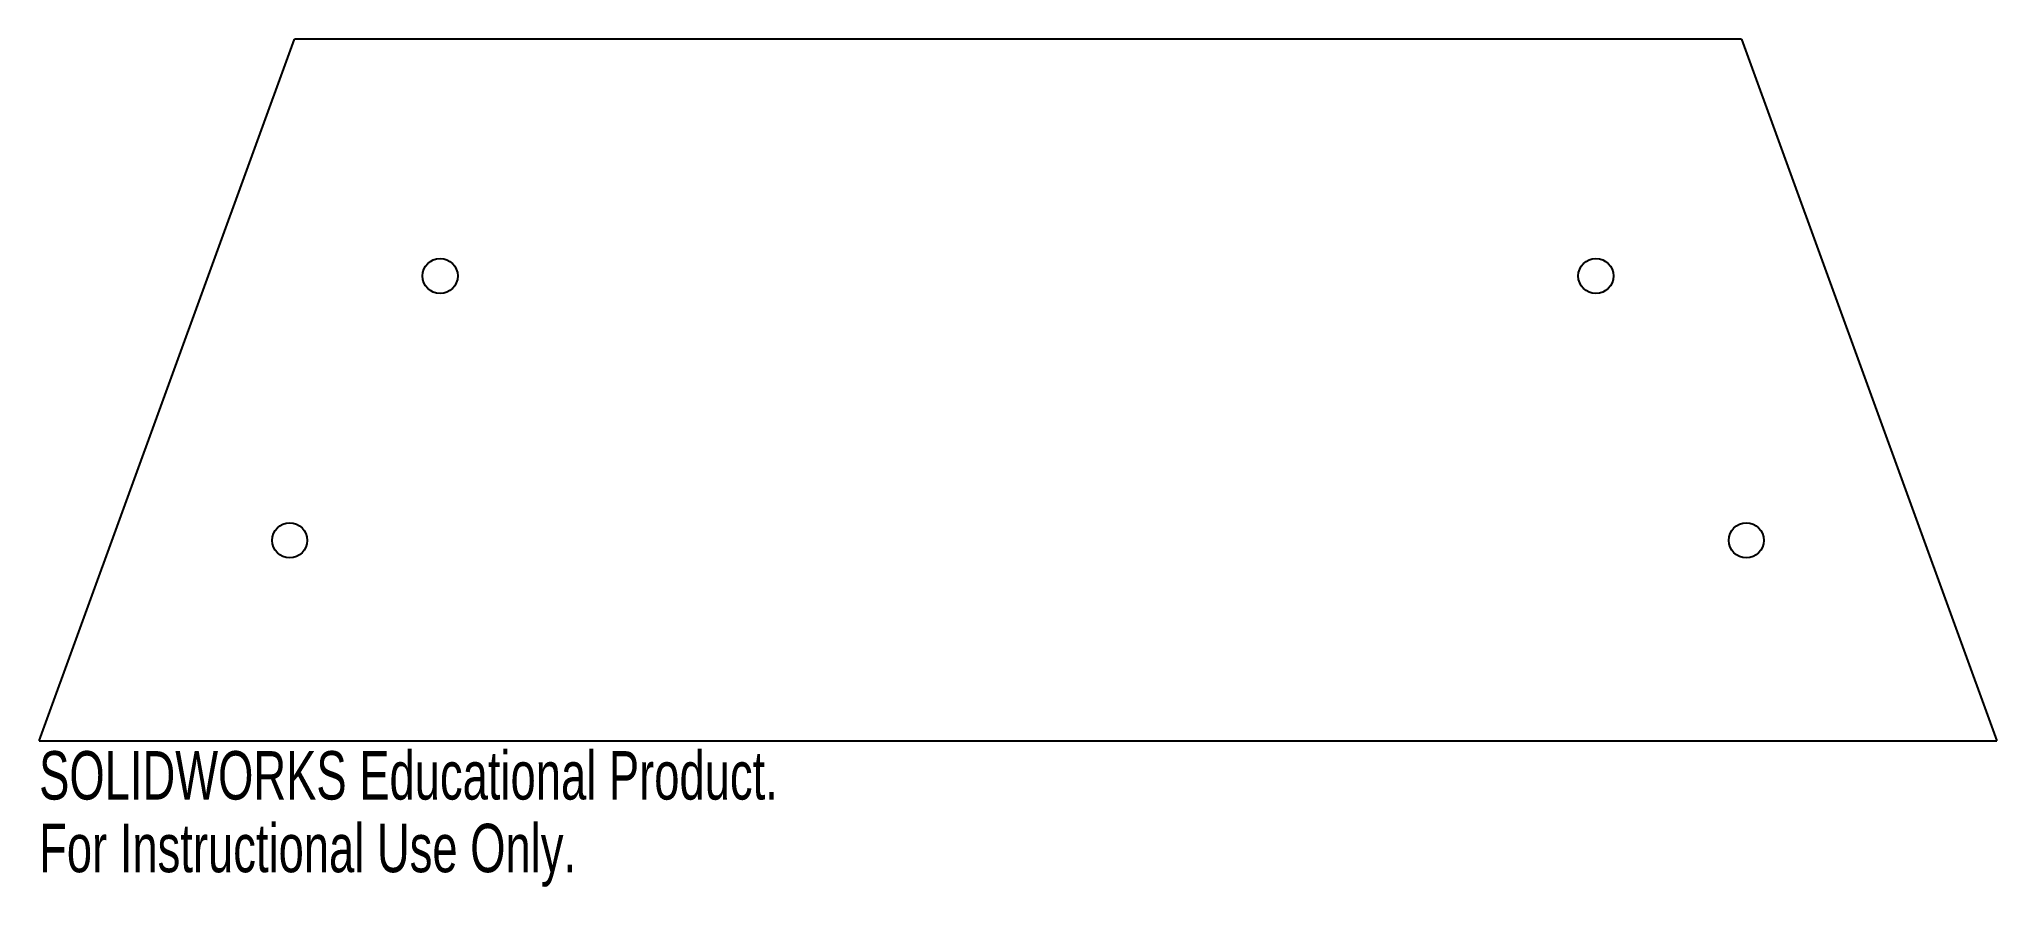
# Model space of a CAD drawing. Header units: millimetres. Extents: x -98 to 98, y -50 to 35.
import ezdxf

# ---------------------------------------------------------------- set-up
doc = ezdxf.new("R2010")
doc.units = ezdxf.units.MM
doc.styles.add('SLDTEXTSTYLE0', font='TXT', dxfattribs={"width": 0.7})

msp = doc.modelspace()

# ---------------------------------------------------------------- linework, layer by layer
at = {"color": 7, "linetype": 'Continuous', "lineweight": 25}
for p, q in [((-97.64, -35), (-72.16, 35)), ((72.16, 35), (-72.16, 35)), ((72.16, 35), (97.64, -35)), ((-97.64, -35), (97.64, -35))]:
    msp.add_line(p, q, dxfattribs=at)
for centre in [(-57.64, 11.38), (57.64, 11.38), (-72.64, -15), (72.64, -15)]:
    msp.add_circle(centre, 1.75, dxfattribs=at)

# ---------------------------------------------------------------- texts
at = {"color": 7, "linetype": 'Continuous', "char_height": 4.8336, "attachment_point": 1, "style": 'SLDTEXTSTYLE0'}
for s, insert in [('SOLIDWORKS Educational Product.', (-97.64, -36.02)), ('For Instructional Use Only.', (-97.64, -43.27))]:
    msp.add_mtext(s, dxfattribs=dict(at, insert=insert))

doc.saveas('drawing.dxf')
